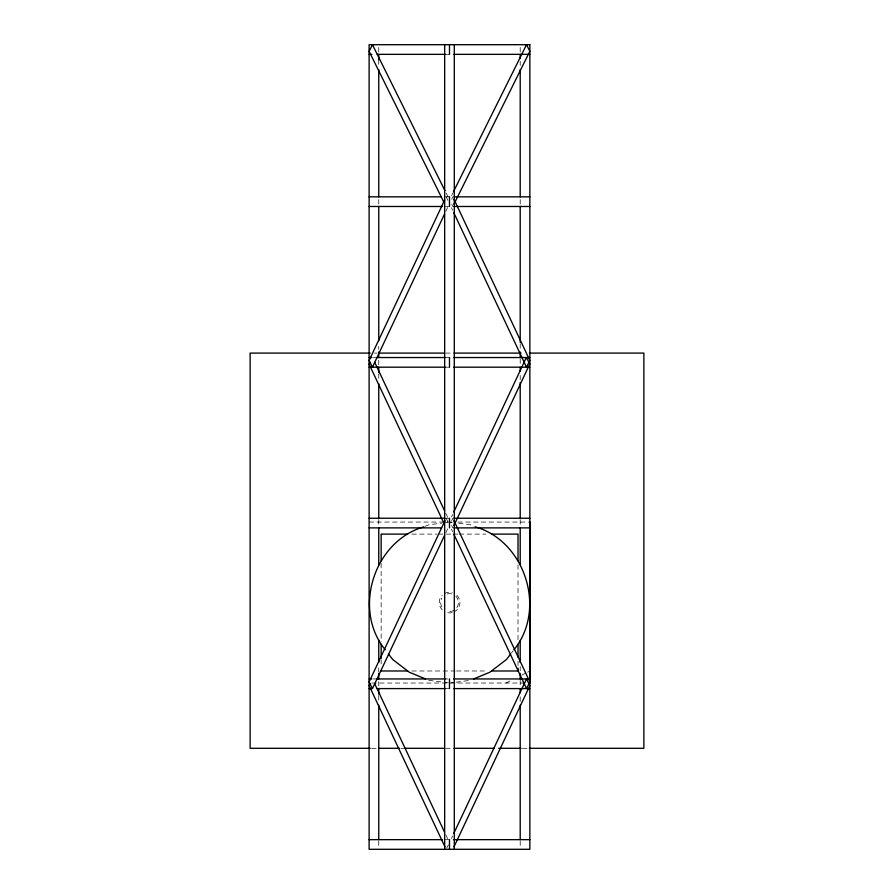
<?xml version="1.0" encoding="UTF-8"?>
<svg xmlns="http://www.w3.org/2000/svg" width="894" height="894" viewBox="0 0 894 894"><rect width="100%" height="100%" fill="white"/><g stroke="black" fill="none" stroke-linecap="round" stroke-linejoin="round"><path stroke-width="0.67" stroke-dasharray="4.47 3.35" d="M451.459 516.989L452.632 514.475M445.726 211.509L448.095 206.48M445.726 532.925L448.095 527.885M451.459 838.404L452.643 835.879M451.571 195.585L452.811 193.082M451.626 199.25L452.833 196.836M451.626 520.654L452.833 518.241M446.687 848.183L448.363 844.841M511.435 653.022L513.078 650.877M505.948 683.038L510.776 680.625M521.627 675.205L526.454 672.791M527.661 672.187L530.075 670.981M425.03 526.342L428.751 524.8L441.77 523.091M443.078 522.912L448.285 522.23M450.889 682.86L454.789 682.346M456.096 682.178L470.412 680.289M445.313 54.344L452.252 54.344M445.324 196.836L452.252 196.836M445.324 206.48L452.252 206.48M374.396 353.096L377.19 353.096M445.603 353.096L452.587 353.096M373.245 357.544L375.994 357.544M445.301 357.544L452.252 357.544M445.301 367.188L452.252 367.188M445.324 518.241L452.252 518.241M369.099 522.062L453.068 522.062M457.907 522.062L530.075 522.062M411.877 534.109L437.01 534.109M438.406 534.109L452.375 534.109M453.772 534.109L457.963 534.109M459.36 534.109L485.9 534.109M411.877 670.981L455.169 670.981M456.566 670.981L487.286 670.981M373.245 678.948L375.994 678.948M445.301 678.948L448.084 678.948M371.87 683.038L525.001 683.038M445.301 688.592L452.252 688.592M371.602 748.3L377.19 748.3M400.925 748.3L403.719 748.3M445.603 748.3L452.587 748.3M522.398 748.3L527.985 748.3M445.324 839.656L452.252 839.656M449.581 522.062L452.185 522.398M458.7 523.258L470.412 524.8L474.144 526.342M428.751 680.289L448.285 682.86M451.626 204.067L452.833 206.48M446.128 196.836L447.928 200.424M451.626 525.482L452.833 527.885M446.128 518.241L447.939 521.861M446.151 193.082L448.017 196.836M451.459 207.732L452.643 210.258M445.726 513.212L448.095 518.241M451.459 529.147L452.643 531.662M445.726 834.627L448.095 839.656M520.207 47.46L520.207 52.969M520.207 61.261L520.207 65.407M520.207 199.585L520.207 205.095M520.207 343.676L520.207 349.23M520.207 358.919L520.207 365.802M520.207 375.502L520.207 379.659M520.207 519.626L520.207 526.51M520.207 666.611L520.207 670.724M520.207 680.334L520.207 687.218M520.207 696.907L520.207 702.449M520.207 841.03L520.207 847.925M518.017 564.84L518.017 640.26M518.017 661.202L518.017 665.393M381.146 563.443L381.146 641.657M381.146 659.806L381.146 663.996M378.754 47.46L378.754 52.969M378.754 59.876L378.754 65.407M378.754 199.585L378.754 205.095M378.754 346.459L378.754 349.23M378.754 360.293L378.754 365.802M378.754 374.117L378.754 378.274M378.754 519.626L378.754 526.51M378.754 667.84L378.754 672.009M378.754 681.709L378.754 685.843M378.754 695.521L378.754 701.064M378.754 841.03L378.754 847.925M455.873 596.253A8.895 8.895 0 0 1 455.873 608.836M454.029 610.256A8.895 8.895 0 0 1 447.279 611.138M441.871 606.992A8.895 8.895 0 0 1 441.871 598.097M447.279 593.951A8.895 8.895 0 0 1 454.029 594.845M456.912 595.225A10.359 10.359 0 0 1 454.767 611.518M452.263 612.558A10.359 10.359 0 0 1 444.407 611.518M442.262 609.876A10.359 10.359 0 0 1 442.262 595.225M444.407 593.571A10.359 10.359 0 0 1 452.263 592.543"/><path stroke-width="1.34" d="M453.817 511.949L526.32 357.544L529.851 363.836L453.962 525.471M444.698 199.887L369.11 360.483L372.452 367.188L444.541 214.035M445 520.654L369.11 681.899L372.452 688.592L444.541 535.439M453.828 833.364L526.51 678.948L529.851 685.653L453.962 846.886M453.426 191.83L526.51 44.7L529.851 51.26L453.996 204.134M370.049 362.361L369.11 364.238L443.86 523.068M370.049 683.776L369.11 685.653L445 846.886M510.608 654.095L506.496 659.459L489.823 672.254L473.652 678.948M513.905 649.804C546.927 609.574 525.314 541.306 475.384 526.857M423.79 526.857C373.86 541.306 352.247 609.574 385.269 649.804M369.11 54.344L371.859 54.344M377.246 54.344L445.324 54.344M453.638 54.344L529.851 54.344M369.11 196.836L441.223 196.836M454.029 196.836L529.851 196.836M369.11 206.48L442.541 206.48M453.962 206.48L529.851 206.48M370.205 353.096L250.13 353.096L250.13 748.3L370.205 748.3M378.587 353.096L444.206 353.096M453.984 353.096L521.001 353.096M529.371 353.096L643.87 353.096L643.87 748.3L529.371 748.3M369.11 357.544L371.859 357.544M376.989 357.544L445.324 357.544M453.638 357.544L529.851 357.544M369.11 367.188L445.324 367.188M453.638 367.188L529.851 367.188M369.11 518.241L445 518.241M453.962 518.241L529.851 518.241M369.11 527.885L441.591 527.885M453.962 527.885L529.851 527.885M407.686 534.109L381.146 534.109L381.146 560.65M491.476 534.109L518.017 534.109L518.017 560.65M381.146 670.981L407.686 670.981M491.476 670.981L518.017 670.981L518.017 668.187M369.11 678.948L371.859 678.948M376.989 678.948L445.301 678.948M453.66 678.948L529.851 678.948M369.11 688.592L371.859 688.592M376.989 688.592L445.324 688.592M453.638 688.592L529.851 688.592M378.587 748.3L399.529 748.3M405.116 748.3L444.206 748.3M453.984 748.3L494.471 748.3M498.662 748.3L521.001 748.3M369.11 839.656L442.541 839.656M453.47 839.656L529.851 839.656M425.522 678.948L409.34 672.254L392.667 659.459L388.555 654.095M444.91 190.59L372.452 44.7L369.11 51.394L443.737 201.921M453.996 199.306L529.851 360.483L526.51 367.188L453.828 212.772M453.962 520.654L529.851 681.899L526.51 688.592L453.828 534.187M374.72 362.361L444.541 510.697M374.72 683.776L444.541 832.102M530.075 522.062L530.075 683.038M520.207 54.344L520.207 58.49M520.207 69.564L520.207 196.836M520.207 206.48L520.207 342.29M520.207 352.001L520.207 357.544M520.207 367.188L520.207 371.345M520.207 382.431L520.207 518.241M520.207 527.885L520.207 564.539M520.207 640.551L520.207 662.499M520.207 673.461L520.207 678.948M520.207 688.592L520.207 692.749M520.207 705.221L520.207 839.656M518.017 644.44L518.017 657.012M454.297 44.7L454.297 849.3M449.481 44.7L449.481 54.344M449.481 196.836L449.481 206.48M449.481 357.544L449.481 367.188M449.481 518.241L449.481 527.885M449.481 678.948L449.481 688.592M449.481 839.656L449.481 849.3M444.664 44.7L444.664 849.3M381.146 644.44L381.146 658.409M378.754 54.344L378.754 59.876M378.754 69.564L378.754 196.836M378.754 206.48L378.754 340.905M378.754 352.001L378.754 357.544M378.754 367.188L378.754 372.731M378.754 383.817L378.754 518.241M378.754 527.885L378.754 565.03M378.754 640.059L378.754 662.286M378.754 673.394L378.754 678.948M378.754 688.592L378.754 694.135M378.754 705.221L378.754 839.656M529.851 44.7L369.11 44.7L369.11 849.3L529.851 849.3L529.851 44.7"/></g></svg>
